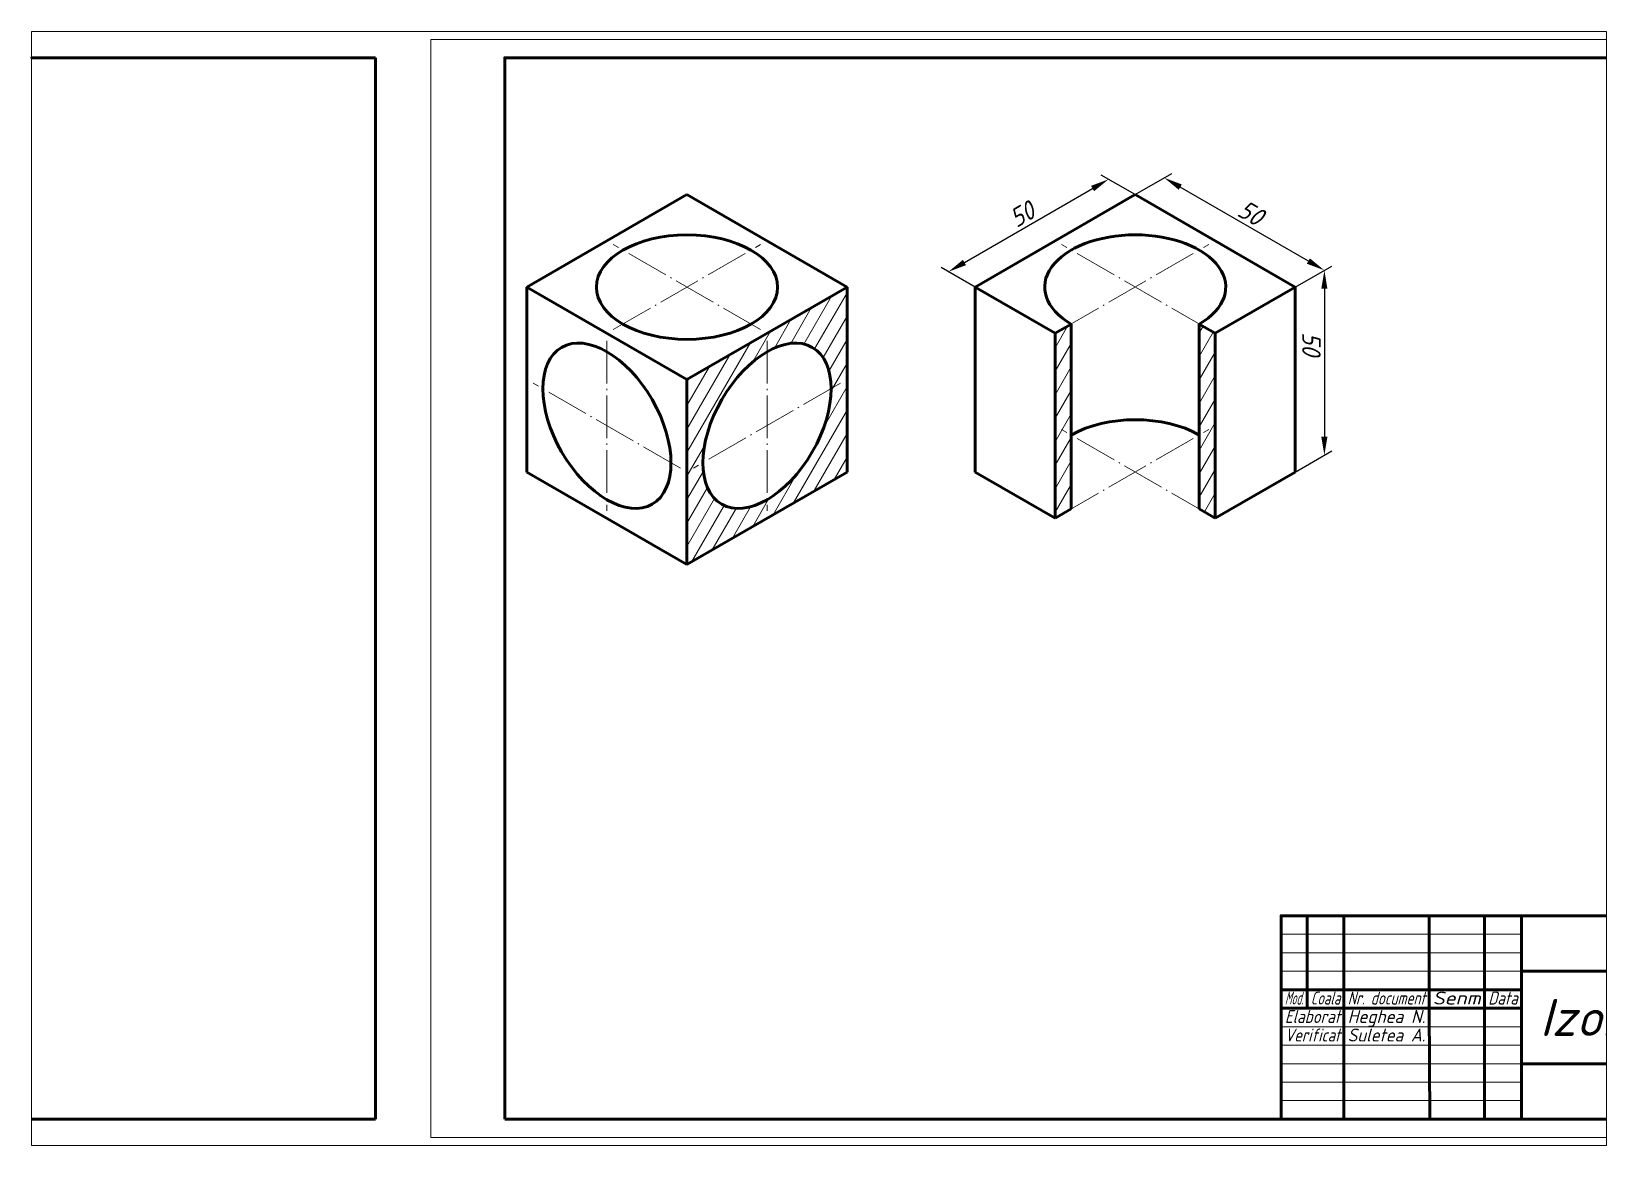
# Paper-space layout 'Layout2' of a CAD drawing. Header units: millimetres. Extents: x 30 to 267, y 21 to 189.
# The model-space entities are those that its viewports show. They can reach past a viewport. Long polylines and large blocks are cut down to what shows.
import ezdxf
from ezdxf.enums import TextEntityAlignment as Align

# ---------------------------------------------------------------- set-up
doc = ezdxf.new("R2010")
doc.units = ezdxf.units.MM
doc.header["$LTSCALE"] = 0.15
doc.linetypes.add('ACAD_ISO04W100', pattern=[30, 24, -3, 0, -3])
for name, color, linetype, lineweight in [('Axe', 153, 'ACAD_ISO04W100', 20), ('Contur', 20, 'Continuous', 60), ('Subțire', 51, 'Continuous', 20), ('Text10', 7, 'Continuous', 100), ('Text3.5', 7, 'Continuous', 35)]:
    doc.layers.add(name, color=color, linetype=linetype, lineweight=lineweight)
doc.styles.get("Standard").update_dxf_attribs({"font": 'isocp.shx', "oblique": 15})
doc.dimstyles.new('Hejea-NORMA-2017', dxfattribs={"dimtxt": 5, "dimasz": 5, "dimexe": 2, "dimexo": 0, "dimgap": 1, "dimtad": 1, "dimtoh": 1, "dimdec": 0, "dimtxsty": 'Standard', "dimcen": 2.5, "dimadec": 0, "dimazin": 0, "dimtp": 0.05, "dimtm": 0.05, "dimtfac": 1, "dimtdec": 0, "dimtmove": 0, "dimatfit": 3, "dimldrblk": 'DOTSMALL', "dimfxl": 1, "dimlwd": 25, "dimlwe": 25, "dimarcsym": 0})

# ---------------------------------------------------------------- blocks, each defined once
blk = doc.blocks.new('*D30')
at = {"layer": 'Contur', "color": 0, "lineweight": 25, "transparency": 16777216}
for p, q in [((190.53, 255), (181.32, 260.31)), ((144.35, 236.66), (178.99, 256.66)), ((147.22, 230), (138.02, 235.31))]:
    blk.add_line(p, q, dxfattribs=at)
at = {"layer": 'Contur', "color": 0, "transparency": 16777216}
for points in [[(178.57, 257.38), (179.41, 255.94), (183.32, 259.16)], [(143.93, 237.38), (144.77, 235.94), (140.02, 234.16)]]:
    blk.add_solid(points, dxfattribs=at)
at = {"layer": 'Defpoints', "color": 0, "transparency": 16777216}
for p in [(183.32, 259.16), (190.53, 255), (147.22, 230)]:
    blk.add_point(p, dxfattribs=at)
at = {"layer": 'Contur', "color": 0, "transparency": 16777216, "insert": (159.92, 249.69), "char_height": 5, "attachment_point": 5, "rotation": 30}
blk.add_mtext('50', dxfattribs=at)
blk = doc.blocks.new('_DotSmall')
at = {"color": 0, "linetype": 'ByBlock', "const_width": 0.5}
blk.add_lwpolyline([(-0.0625, 0, 1), (0.0625, 0, 1)], format="xyb", close=True, dxfattribs=at)
blk = doc.blocks.new('*D31')
at = {"layer": 'Contur', "color": 0, "lineweight": 25, "transparency": 16777216}
for p, q in [((190.53, 255), (200.39, 260.69)), ((237.36, 237.04), (202.72, 257.04)), ((233.83, 230), (243.69, 235.69))]:
    blk.add_line(p, q, dxfattribs=at)
at = {"layer": 'Contur', "color": 0, "transparency": 16777216}
for points in [[(203.14, 257.76), (202.3, 256.32), (198.39, 259.54)], [(237.78, 237.76), (236.94, 236.32), (241.69, 234.54)]]:
    blk.add_solid(points, dxfattribs=at)
at = {"layer": 'Defpoints', "color": 0, "transparency": 16777216}
for p in [(198.39, 259.54), (190.53, 255), (233.83, 230)]:
    blk.add_point(p, dxfattribs=at)
at = {"layer": 'Contur', "color": 0, "transparency": 16777216, "insert": (221.79, 250.07), "char_height": 5, "attachment_point": 5, "rotation": 330}
blk.add_mtext('50', dxfattribs=at)
blk = doc.blocks.new('*D33')
at = {"layer": 'Contur', "color": 0, "lineweight": 25, "transparency": 16777216}
for p, q in [((233.83, 230), (243.69, 235.69)), ((241.69, 229.54), (241.69, 189.54)), ((233.83, 180), (243.69, 185.69))]:
    blk.add_line(p, q, dxfattribs=at)
at = {"layer": 'Contur', "color": 0, "transparency": 16777216}
for points in [[(240.86, 229.54), (242.52, 229.54), (241.69, 234.54)], [(240.86, 189.54), (242.52, 189.54), (241.69, 184.54)]]:
    blk.add_solid(points, dxfattribs=at)
at = {"layer": 'Defpoints', "color": 0, "transparency": 16777216}
for p in [(233.83, 230), (241.69, 184.54), (233.83, 180)]:
    blk.add_point(p, dxfattribs=at)
at = {"layer": 'Contur', "color": 0, "transparency": 16777216, "insert": (238.19, 214.66), "char_height": 5, "width": 32.3055, "attachment_point": 5, "rotation": 270}
blk.add_mtext('\\A2;50', dxfattribs=at)

msp = doc.modelspace()

# ---------------------------------------------------------------- hatches: boundary and pattern name
at = {"layer": 'Axe'}
h = msp.add_hatch(dxfattribs=at)
h.set_pattern_fill('ANSI31', color=256, angle=15)
h.set_pattern_definition([(60, (0, -30), (-2.74963, 1.5875), [])])
h.paths.add_polyline_path([(69.28, 205), (69.28, 155), (112.58, 180), (112.58, 230)])
edge = h.paths.add_edge_path(flags=16)
edge.add_ellipse((90.93, 192.5), major_axis=(-12.25, -21.21), ratio=0.57735, start_angle=0, end_angle=360)
h = msp.add_hatch(dxfattribs=at)
h.set_pattern_fill('ANSI31', color=256, angle=15)
h.set_pattern_definition([(60, (-21.6506, -27.5), (-2.74963, 1.5875), [])])
h.paths.add_polyline_path([(168.87, 167.5), (173.21, 170), (173.21, 220), (168.87, 217.5)])
h.paths.add_polyline_path([(212.18, 217.5), (207.85, 220), (207.85, 170), (210.44, 168.5), (212.18, 167.5)])

# ---------------------------------------------------------------- linework, layer by layer
for p, q in [((89.2, 218.5), (49.36, 241.5)), ((49.36, 218.5), (89.2, 241.5)), ((210.44, 218.5), (170.61, 241.5)), ((170.61, 218.5), (210.44, 241.5)), ((47.63, 215.5), (47.63, 169.5)), ((90.93, 215.5), (90.93, 169.5)), ((67.55, 181), (27.71, 204)), ((110.85, 204), (71.01, 181)), ((210.44, 168.5), (170.61, 191.5)), ((170.61, 168.5), (210.44, 191.5))]:
    msp.add_line(p, q, dxfattribs=at)
at = {"layer": 'Contur'}
for p, q in [((-15, 292), (-15, 5)), ((25.98, 230), (69.28, 255)), ((69.28, 255), (112.58, 230)), ((147.22, 230), (190.53, 255)), ((190.53, 255), (233.83, 230)), ((86.6, 240), (86.6, 240)), ((207.85, 240), (207.85, 240)), ((69.28, 205), (25.98, 230)), ((25.98, 230), (25.98, 180)), ((112.58, 230), (69.28, 205)), ((112.58, 180), (112.58, 230)), ((168.87, 217.5), (147.22, 230)), ((147.22, 230), (147.22, 180)), ((233.83, 230), (212.18, 217.5)), ((233.83, 180), (233.83, 230)), ((168.87, 217.5), (173.21, 220)), ((168.87, 217.5), (168.87, 167.5)), ((173.21, 220), (173.21, 170)), ((212.18, 217.5), (207.85, 220)), ((207.85, 170), (207.85, 220)), ((212.18, 217.5), (212.18, 167.5)), ((69.28, 155), (69.28, 205)), ((25.98, 180), (69.28, 155)), ((69.28, 155), (112.58, 180)), ((147.22, 180), (168.87, 167.5)), ((212.18, 167.5), (233.83, 180)), ((173.21, 170), (168.87, 167.5)), ((212.18, 167.5), (207.85, 170)), ((230, 60), (237, 60)), ((237, 60), (237, 35)), ((247, 35), (247, 60)), ((247, 60), (270, 60)), ((270, 35), (270, 60)), ((285, 35), (285, 60)), ((285, 60), (295, 60)), ((295, 60), (295, 40)), ((230, 53), (230, 28)), ((295, 45), (415, 45)), ((230, 35), (230, 40)), ((230, 40), (295, 40)), ((295, 40), (295, 35)), ((237, 35), (230, 35)), ((295, 35), (237, 35)), ((237, 35), (247, 35)), ((247, 35), (247, 5)), ((270, 35), (285, 35)), ((270.21, 5), (270, 35)), ((270, 35), (285, 35)), ((285, 35), (285, 5)), ((295, 35), (295, 5)), ((365, 20), (295, 20)), ((-15, 5), (-435, 5)), ((247, 5), (270.21, 5)), ((285, 5), (365.01, 5))]:
    msp.add_line(p, q, dxfattribs=at)
for points in [[(-15, 292), (-435, 292), (-435, 292), (-15, 292)], [(20, 5), (415, 5), (415, 292), (20, 292)], [(230, 5), (415, 5), (415, 60), (230, 60)]]:
    msp.add_lwpolyline(points, close=True, dxfattribs=at)
for centre, major_axis in [((69.28, 230), (-24.49, 0)), ((47.63, 192.5), (12.25, -21.21)), ((90.93, 192.5), (-12.25, -21.21))]:
    msp.add_ellipse(centre, major_axis=major_axis, ratio=0.57735, dxfattribs=at)
for centre, start_param, end_param in [((190.53, 230), 2.356194, 7.068583), ((190.53, 180), 3.926991, 5.497787)]:
    msp.add_ellipse(centre, major_axis=(-24.49, 0), ratio=0.57735, start_param=start_param, end_param=end_param, dxfattribs=at)
at = {"layer": 'Subțire'}
for p, q in [((230, 55), (295, 55)), ((230, 50), (295, 50)), ((230, 45), (295, 45)), ((230, 30), (295, 30)), ((230, 25), (295, 25)), ((230, 20), (295, 20)), ((230, 15), (295, 15)), ((230, 10), (295, 10))]:
    msp.add_line(p, q, dxfattribs=at)
msp.add_lwpolyline([(0, 0), (420, 0), (420, 297), (0, 297)], close=True, dxfattribs=at)

# ---------------------------------------------------------------- texts
at = {"layer": 'Text10', "oblique": 15, "width": 1.016949}
msp.add_text('Izometrie ', height=10, dxfattribs=at).set_placement((300, 27.5), (360, 27.5), align=Align.FIT)
at = {"layer": 'Text3.5', "oblique": 15}
for s, width, p, p2 in [('Mod.', 0.58309, (231, 36), (236, 36)), ('Coala', 0.740614, (238, 36), (246, 36)), ('Nr. document', 0.794702, (248, 36), (269, 36)), ('Senm', 1.243799, (271, 36), (284, 36)), ('Data', 0.850896, (286, 36), (294, 36)), ('Elaborat', 0.865801, (231, 31), (246, 31)), ('Heghea N.', 1.061947, (248, 31), (269, 31)), ('Verificat', 0.832178, (231, 26), (246, 26)), ('Suletea A.', 0.991736, (248, 26), (269, 26))]:
    msp.add_text(s, height=3.5, dxfattribs=dict(at, width=width)).set_placement(p, p2, align=Align.FIT)

# ---------------------------------------------------------------- dimensions: what is measured, and where the dimension line sits
at = {"layer": 'Contur'}
for p1, distance, picture, middle in [((147.22, 230), 7.21, '*D30', (159.92, 249.69)), ((233.83, 230), -7.86, '*D31', (221.79, 250.07))]:
    dim = msp.add_aligned_dim(p1=p1, p2=(190.53, 255), distance=distance, dimstyle='Hejea-NORMA-2017', dxfattribs=at)
    dim.commit()
    dim.dimension.update_dxf_attribs({"geometry": picture, "text_midpoint": middle})
dim = msp.add_linear_dim(base=(241.69, 184.54), p1=(233.83, 230), p2=(233.83, 180), angle=270, dimstyle='Hejea-NORMA-2017', override={"dimzin": 4, "dimtolj": 2}, dxfattribs=at)
dim.commit()
dim.dimension.update_dxf_attribs({"geometry": '*D33', "text_midpoint": (241.69, 214.66), "dimtype": 161})

psp = doc.layouts.new('Layout2')

# ---------------------------------------------------------------- viewports
at = {"layer": 'Contur'}
psp.add_viewport(center=(148.51, 105.01), size=(237.61, 168.0125), view_center_point=(105, 148.5), view_height=301.2429, dxfattribs=at)

doc.saveas('drawing.dxf')
